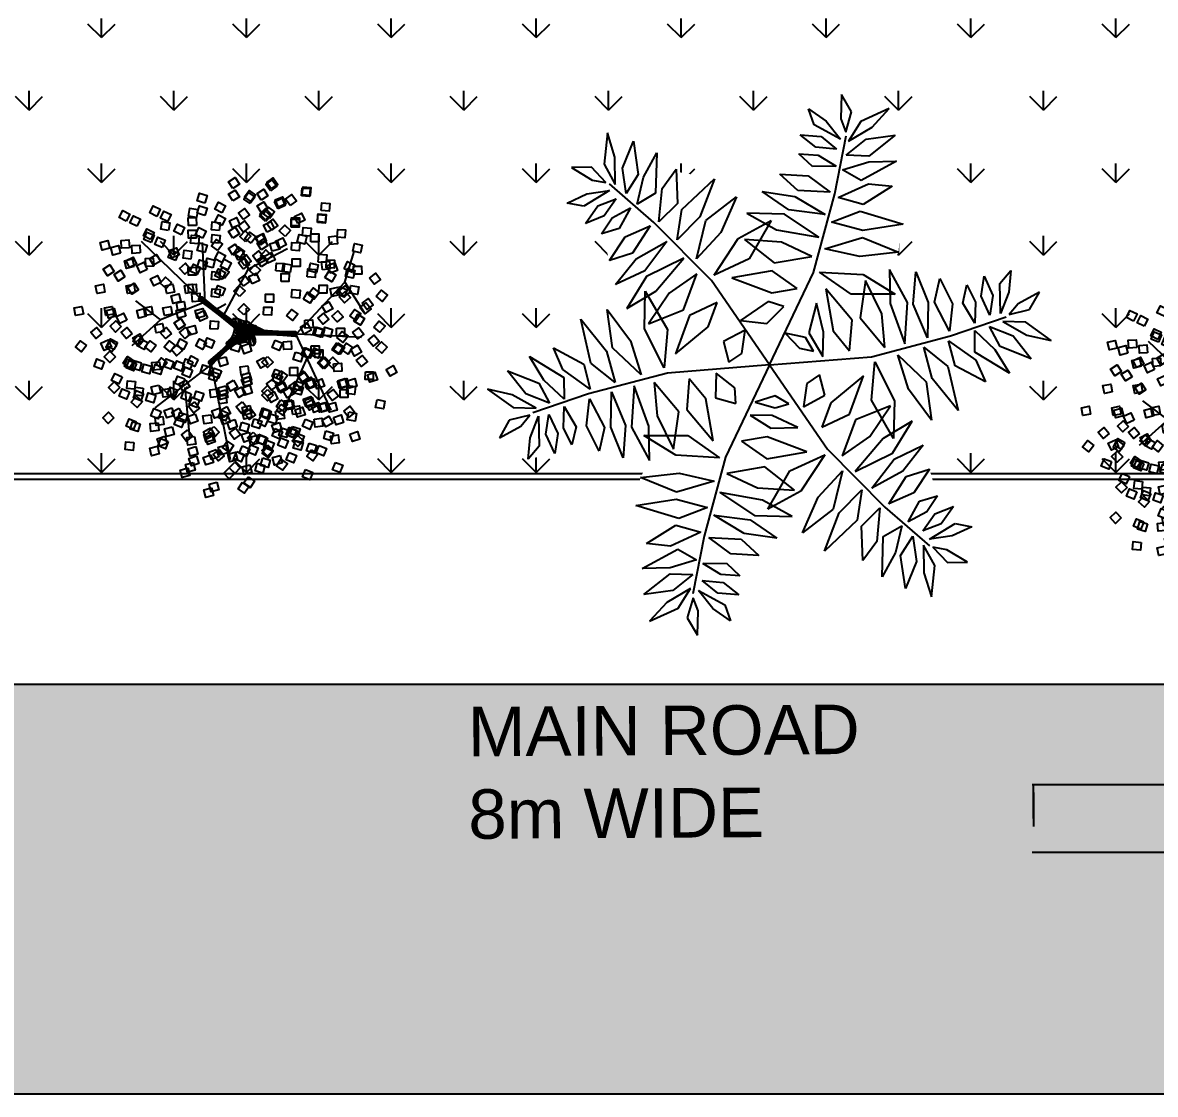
# Model space of a CAD drawing. Header units: inches. Extents: x -162 to 906, y 35 to 488.
# Drawn here: x 412.83 to 434.94, y 34.53 to 55.45 of the extents above; entities that cross this region are included whole.
import ezdxf

# ---------------------------------------------------------------- set-up
doc = ezdxf.new("R2010")
doc.units = ezdxf.units.IN
doc.header["$LTSCALE"] = 0.02
doc.header["$MEASUREMENT"] = 0
doc.set_wipeout_variables(frame=1)
for name, color, linetype, true_color in [('FURN', 7, 'Continuous', 0xff4000), ('green bed', 7, 'Continuous', 0x145200), ('jogging track', 7, 'Continuous', 0x5e5e5e), ('main rooad', 250, 'Continuous', 0x333333), ('PLANTS', 7, 'Continuous', 0x218500), ('ROADS', 7, 'Continuous', 0x595959), ('text', 7, 'Continuous', 0xd1d1d1), ('walls', 7, 'Continuous', 0x614d9d)]:
    doc.layers.add(name, color=color, linetype=linetype, true_color=true_color)
doc.styles.get("Standard").update_dxf_attribs({"font": 'arial.ttf'})

# ---------------------------------------------------------------- blocks, each defined once
blk = doc.blocks.new('3DLF-S')
at = {"color": 3}
blk.add_3dface([(0, 0), (-4, -4, -4), (0, -8, -8), (4, -4, -4)], dxfattribs=at)
blk = doc.blocks.new('3DLFS-S')
at = {"color": 92}
for p, rotation in [((-7.25, 0.25, 10.5), 338.5232090204596), ((-21.75, -8.25, -0.46), 330.9453959009229), ((11.5, -2.25, 8.5), 25.76932762433872), ((28, -11.58, 2.5), 29.93151184050779), ((-11.25, -21.75), 349.3803447238449), ((11, -25.71, 1), 29.93151184050779)]:
    blk.add_blockref('3DLF-S', p, dxfattribs=dict(at, rotation=rotation))
blk.add_blockref('3DLF-S', (-1.75, -11.41, 4.75), dxfattribs=at)
blk = doc.blocks.new('T48')
at = {"color": 10, "extrusion": (6.99446e-33, -1, -1.83772e-16)}
for p, q in [((-0.0984, 0.0995, 0.6032), (-0.0413, 0.3873, 0.7588)), ((-0.1789, 0.1693, 0.6646), (-0.164, 0.3196, 0.8033)), ((-0.0984, 0.0995, 0.5958), (-0.2688, 0.2307, 0.725)), ((0.1651, 0.0063, 0.4593), (0.3567, 0.0169, 0.5895))]:
    blk.add_line(p, q, dxfattribs=at)
at = {"color": 10}
for p, q in [((0.1916, 0.0783, 0.5027), (0.1238, 0.2318, 0.5027)), ((0.1566, 0.0063, 0.4614), (0.2635, 0.2371, 0.6022)), ((-0.2519, -0.036, 0.508), (-0.3387, 0.0423, 0.5387)), ((0.1598, 0.0063, 0.4614), (0.3059, -0.1503, 0.6022)), ((-0.254, -0.0381, 0.5122), (-0.3271, -0.0931, 0.6011)), ((-0.12, -0.0885, 0.417), (-0.2519, -0.036, 0.508)), ((-0.0624, -0.0466, 0.3387), (0.0148, -0.1905, 0.3598)), ((0.3059, -0.1503, 0.6022), (0.3641, -0.0582, 0.653)), ((-0.3111, -0.2741, 0.6445), (-0.1333, -0.1027, 0.4233)), ((-0.1168, -0.0885, 0.417), (-0.1253, -0.2699, 0.5122)), ((0.3059, -0.1503, 0.6022), (0.3344, -0.2434, 0.6382)), ((0.0148, -0.1905, 0.3598), (0.0011, -0.2275, 0.4117)), ((0.0148, -0.1905, 0.3598), (0.1323, -0.2519, 0.3598))]:
    blk.add_line(p, q, dxfattribs=at)
at = {"color": 10, "extrusion": (1, 0, 0)}
blk.add_line((-0.0544, -0.0836, 0.4307), (-0.0929, -0.0624, 0.6985), dxfattribs=at)
at = {"color": 10}
blk.add_lwpolyline([(0.0317, 0.0392, -0.117832), (0.0349, 0.0351, -0.109862), (0.036, 0.0296, -0.036437), (0.0354, 0.0234, -0.034184), (0.0339, 0.0169, -0.070317), (0.0317, 0.0123, 0.121404), (0.0307, 0.0095, 0.105675), (0.0309, 0.0078, 0.10563), (0.0317, 0.0063, 0.11787), (0.034, 0.0048, 0.050289), (0.0402, 0.0032, 0.018663), (0.0459, 0.0025, 0.01497), (0.0529, 0.0021, 0.087147), (0.0578, 0.0029, -0.118281), (0.0614, 0.0032, -0.325615), (0.0642, 0.0004, -0.326103), (0.0624, -0.0032, -0.032273), (0.0591, -0.0046, 0.027106), (0.055, -0.0063, 0.002318), (0.0467, -0.0105, 0.008478), (0.0444, -0.0116, 0.036344), (0.042, -0.0132, -0.022039), (0.0381, -0.0159, -0.092744), (0.0318, -0.0183, 0.069203), (0.0233, -0.0212, 0.147866), (0.0177, -0.0264, -0.172152), (0.0127, -0.0307, -0.132721), (0.0065, -0.0313, 0.108842), (-0.0011, -0.0317, 0.053805), (-0.0066, -0.0339, -0.040641), (-0.0138, -0.037, -0.081395), (-0.0294, -0.0396, -0.221332), (-0.0349, -0.037, -0.079922), (-0.0366, -0.0342, -0.108313), (-0.037, -0.0317, -0.048517), (-0.0366, -0.0289, -0.02389), (-0.0349, -0.0233, -0.137674), (-0.0294, -0.0155, 0.264867), (-0.0275, -0.0106, 0.017693), (-0.028, -0.0077, 0.00755), (-0.0296, -0.0011, 0.004346), (-0.0318, 0.0072, 0.010497), (-0.0328, 0.0106, 0.070056), (-0.0345, 0.0141, 0.023562), (-0.0413, 0.0233, 0.090241), (-0.0474, 0.0285, -0.118501), (-0.0519, 0.0328, -0.08154), (-0.0529, 0.0353, -0.126697), (-0.0529, 0.037, -0.215241), (-0.0518, 0.0384, -0.116434), (-0.0487, 0.0392, -0.22855), (-0.0456, 0.0377, 0.214017), (-0.0423, 0.036, 0.07524), (-0.0392, 0.0363, 0.190759), (-0.0381, 0.037, 0.274563), (-0.038, 0.0385, -0.2385), (-0.0381, 0.0402, -0.087445), (-0.0371, 0.0416, -0.110244), (-0.036, 0.0423, -0.136741), (-0.0342, 0.0425, -0.06456), (-0.0307, 0.0413, -0.144236), (-0.0272, 0.038, 0.201708), (-0.0243, 0.036, 0.026586), (-0.0197, 0.0351, -0.015616), (-0.0116, 0.0339, -0.012911), (-0.0034, 0.0321, 0.016293), (0.0032, 0.0307, 0.100723), (0.0087, 0.0308, 0.063874), (0.0169, 0.0339, 0.158892), (0.0202, 0.0372, -0.171356), (0.0233, 0.0402, -0.140353), (0.0277, 0.0409, -0.14068)], format="xyb", close=True, dxfattribs=at)
blk.add_circle((0, 0, 0.0593), 0.0169, dxfattribs=at)
at = {"color": 10, "extrusion": (0.668965, 4.71754e-17, 0.743294)}
blk.add_circle((0.0067, 0.1929, 0.4486), 0.00635, dxfattribs=at)
at = {"color": 92, "xscale": 0.00423333291, "yscale": 0.00423333291, "zscale": 0.00423333291}
for p, rotation in [((-0.0512, 0.3634, 0.4773), 180), ((-0.0347, 0.3469, 0.5778), 180), ((0.2193, 0.2927, 0.6911), 127.0355451173859), ((-0.1257, 0.2737, 0.7715), 217.0355451173859), ((0.1697, 0.2419, 0.5345), 127.0355451173859), ((-0.2751, 0.2492, 0.5313), 241.10908773184), ((0.0646, 0.2942, 0.7715), 180), ((0.0532, 0.2187, 0.4392), 127.0355451173859), ((0.1019, 0.2041, 0.7334), 127.0355451173859), ((0.1566, 0.2654, 0.6181), 180), ((-0.2217, 0.214, 0.6223), 217.0355451173859), ((-0.0766, 0.2087, 0.5239), 217.0355451173859), ((-0.0983, 0.239, 0.6773), 180), ((0.0212, 0.2561, 0.581), 180), ((0.0782, 0.1863, 0.8901), 127.0355451173859), ((0.0824, 0.1895, 0.3736), 127.0355451173859), ((-0.2004, 0.1285, 0.6773), 217.0355451173859), ((-0.056, 0.1294, 0.5408), 217.0355451173859), ((-0.0313, 0.1487, 0.9155), 217.0355451173859), ((0.3278, 0.115, 0.6159), 116.7371100578059), ((-0.2706, 0.0643, 0.3937), 241.10908773184), ((0.0356, 0.06, 0.8699), 217.0355451173859), ((0.0646, 0.127, 0.8805), 180), ((0.0646, 0.1143, 0.3831), 180), ((0.1746, 0.1016, 0.8901), 90), ((0.1799, 0.1016, 0.3736), 90), ((0.2043, 0.1016, 0.7334), 90), ((-0.2856, 0.0738, 0.6742), 260.280514680602), ((0.2753, 0.0475, 0.4286), 105.1767250495332), ((-0.1363, 0.0536, 0.6773), 274.426310174705), ((0.0646, 0.0265, 0.8699), 180), ((0.1228, -0.0191, 0.6773), 105.1767250495332), ((-0.3807, 0.0017, 0.5165), 274.426310174705), ((-0.2887, 0.0017, 0.8181), 274.426310174705), ((-0.1701, 0.0017, 0.454), 274.426310174705), ((-0.1119, 0.0017, 0.9165), 274.426310174705), ((0.188, -0.0842, 0.6551), 105.1767250495332), ((0.24, -0.0892, 0.7673), 68.14117993214732), ((0.2855, -0.0824, 0.5175), 54.73338241883649), ((-0.0904, -0.066, 0.9165), 311.4618552920909), ((0.2622, -0.1654, 0.5673), 68.14117993214732), ((0.0168, -0.0972, 0.8329), 19.52835435071045), ((-0.2315, -0.1725, 0.8181), 311.4618552920909), ((-0.0451, -0.1141, 0.7705), 342.4928092333245), ((0.0639, -0.1597, 0.9017), 19.52835435071045), ((-0.305, -0.2279, 0.5165), 311.4618552920909), ((-0.2725, -0.2122, 0.6456), 311.4618552920909), ((-0.1488, -0.2181, 0.453), 294.8881552746311), ((-0.0451, -0.166, 0.9017), 342.4928092333245), ((0.0694, -0.1975, 0.4646), 28.35728449507812), ((0.0977, -0.2045, 0.6371), 19.52835435071045), ((-0.0635, -0.1995, 0.4646), 351.3217393776923), ((-0.0451, -0.2782, 0.6371), 342.4928092333245), ((0.1544, -0.2796, 0.7345), 19.52835435071045), ((-0.0451, -0.3163, 0.7345), 342.4928092333245), ((0.0947, -0.3242, 0.635), 19.52835435071045), ((0.0952, -0.3294, 0.508), 20.68147253157148)]:
    blk.add_blockref('3DLFS-S', p, dxfattribs=dict(at, rotation=rotation))
at = {"xscale": 0.00423333291, "yscale": 0.00423333291, "zscale": 0.00423333291}
for p, rotation in [((-0.0783, -0.0074, 0.9843), 319.1446237411043), ((0.0603, -0.0508, 0.9843), 46.3875157474432)]:
    blk.add_blockref('3DLF-S', p, dxfattribs=dict(at, rotation=rotation))
blk.add_blockref('3DLF-S', (0, -0.0508, 0.9843), dxfattribs=at)
at = {"color": 10}
mesh = blk.add_polymesh((2, 36), dxfattribs=dict(at, n_close=True))
for k, corner in enumerate([(-0.0046, 0.0044, 0.2678), (-0.0035, 0.0053, 0.2678), (-0.0022, 0.0061, 0.2678), (-0.0009, 0.0067, 0.2678), (0.0006, 0.007, 0.2678), (0.0021, 0.007, 0.2678), (0.0035, 0.0068, 0.2678), (0.0049, 0.0063, 0.2678), (0.0062, 0.0056, 0.2678), (0.0074, 0.0047, 0.2678), (0.0083, 0.0036, 0.2678), (0.0091, 0.0023, 0.2678), (0.0097, 0.0009, 0.2678), (0.0099, -0.0005, 0.2678), (0.01, -0.002, 0.2678), (0.0098, -0.0034, 0.2678), (0.0093, -0.0048, 0.2678), (0.0086, -0.0061, 0.2678), (0.0077, -0.0073, 0.2678), (0.0066, -0.0083, 0.2678), (0.0053, -0.009, 0.2678), (0.0039, -0.0096, 0.2678), (0.0025, -0.0099, 0.2678), (0.001, -0.0099, 0.2678), (-0.0004, -0.0097, 0.2678), (-0.0018, -0.0092, 0.2678), (-0.0031, -0.0085, 0.2678), (-0.0043, -0.0076, 0.2678), (-0.0053, -0.0065, 0.2678), (-0.006, -0.0052, 0.2678), (-0.0066, -0.0039, 0.2678), (-0.0069, -0.0024, 0.2678), (-0.0069, -0.0009, 0.2678), (-0.0067, 0.0005, 0.2678), (-0.0062, 0.0019, 0.2678), (-0.0055, 0.0032, 0.2678), (-0.0963, 0.0992, 0.5969), (-0.0957, 0.0985, 0.5976), (-0.0954, 0.0978, 0.5983), (-0.0951, 0.0969, 0.599), (-0.0951, 0.096, 0.5996), (-0.0952, 0.095, 0.6001), (-0.0955, 0.094, 0.6006), (-0.0959, 0.0931, 0.6009), (-0.0965, 0.0922, 0.6011), (-0.0972, 0.0913, 0.6011), (-0.098, 0.0906, 0.6011), (-0.0989, 0.0899, 0.6009), (-0.0999, 0.0894, 0.6006), (-0.1008, 0.0891, 0.6001), (-0.1018, 0.0889, 0.5996), (-0.1027, 0.0889, 0.599), (-0.1036, 0.0891, 0.5983), (-0.1043, 0.0894, 0.5976), (-0.105, 0.0899, 0.5969), (-0.1055, 0.0906, 0.5961), (-0.1059, 0.0913, 0.5954), (-0.1061, 0.0922, 0.5948), (-0.1062, 0.0931, 0.5942), (-0.1061, 0.0941, 0.5936), (-0.1058, 0.0951, 0.5932), (-0.1053, 0.096, 0.5929), (-0.1048, 0.0969, 0.5927), (-0.1041, 0.0978, 0.5926), (-0.1032, 0.0985, 0.5927), (-0.1024, 0.0992, 0.5929), (-0.1014, 0.0997, 0.5932), (-0.1004, 0.1, 0.5936), (-0.0995, 0.1002, 0.5942), (-0.0986, 0.1002, 0.5948), (-0.0977, 0.1, 0.5954), (-0.0969, 0.0997, 0.5961)]):
    mesh.set_mesh_vertex(divmod(k, 36), corner)
mesh = blk.add_polymesh((2, 36), dxfattribs=dict(at, n_close=True))
for k, corner in enumerate([(0.0169, 0, 0.0593), (0.0167, 0.0029, 0.0593), (0.0159, 0.0058, 0.0593), (0.0147, 0.0085, 0.0593), (0.013, 0.0109, 0.0593), (0.0109, 0.013, 0.0593), (0.0085, 0.0147, 0.0593), (0.0058, 0.0159, 0.0593), (0.0029, 0.0167, 0.0593), (0, 0.0169, 0.0593), (-0.0029, 0.0167, 0.0593), (-0.0058, 0.0159, 0.0593), (-0.0085, 0.0147, 0.0593), (-0.0109, 0.013, 0.0593), (-0.013, 0.0109, 0.0593), (-0.0147, 0.0085, 0.0593), (-0.0159, 0.0058, 0.0593), (-0.0167, 0.0029, 0.0593), (-0.0169, 0, 0.0593), (-0.0167, -0.0029, 0.0593), (-0.0159, -0.0058, 0.0593), (-0.0147, -0.0085, 0.0593), (-0.013, -0.0109, 0.0593), (-0.0109, -0.013, 0.0593), (-0.0085, -0.0147, 0.0593), (-0.0058, -0.0159, 0.0593), (-0.0029, -0.0167, 0.0593), (0, -0.0169, 0.0593), (0.0029, -0.0167, 0.0593), (0.0058, -0.0159, 0.0593), (0.0085, -0.0147, 0.0593), (0.0109, -0.013, 0.0593), (0.013, -0.0109, 0.0593), (0.0147, -0.0085, 0.0593), (0.0159, -0.0058, 0.0593), (0.0167, -0.0029, 0.0593), (0.0223, 0.0396), (0.015, 0.0329), (0.0052, 0.0305), (-0.0048, 0.0324), (-0.0147, 0.0344), (-0.0247, 0.0361), (-0.0327, 0.0421), (-0.0383, 0.0368), (-0.0474, 0.0389), (-0.0522, 0.0334), (-0.0448, 0.0267), (-0.0381, 0.0191), (-0.0328, 0.0105), (-0.0301, 0.0007), (-0.0278, -0.0091), (-0.0317, -0.0177), (-0.0361, -0.0268), (-0.0354, -0.0365), (-0.0263, -0.0395), (-0.0163, -0.0378), (-0.0068, -0.0341), (0.0028, -0.0311), (0.0128, -0.0306), (0.0199, -0.0236), (0.0288, -0.019), (0.0384, -0.0157), (0.047, -0.0103), (0.0561, -0.0059), (0.0642, -0.0006), (0.0566, 0.0025), (0.0465, 0.0024), (0.0365, 0.004), (0.031, 0.0108), (0.0348, 0.0202), (0.036, 0.0303), (0.0317, 0.0392)]):
    mesh.set_mesh_vertex(divmod(k, 36), corner)
mesh = blk.add_polymesh((2, 36), dxfattribs=dict(at, n_close=True))
for k, corner in enumerate([(-0.0047, -0.0042, 0.2678), (-0.0056, -0.0031, 0.2678), (-0.0063, -0.0017, 0.2678), (-0.0067, -0.0003, 0.2678), (-0.0069, 0.0011, 0.2678), (-0.0068, 0.0026, 0.2678), (-0.0065, 0.004, 0.2678), (-0.0059, 0.0054, 0.2678), (-0.0051, 0.0066, 0.2678), (-0.0041, 0.0077, 0.2678), (-0.0029, 0.0086, 0.2678), (-0.0016, 0.0093, 0.2678), (-0.0002, 0.0097, 0.2678), (0.0013, 0.0099, 0.2678), (0.0028, 0.0098, 0.2678), (0.0042, 0.0095, 0.2678), (0.0056, 0.0089, 0.2678), (0.0068, 0.0081, 0.2678), (0.0079, 0.0071, 0.2678), (0.0088, 0.0059, 0.2678), (0.0094, 0.0046, 0.2678), (0.0099, 0.0032, 0.2678), (0.01, 0.0017, 0.2678), (0.01, 0.0002, 0.2678), (0.0096, -0.0012, 0.2678), (0.009, -0.0026, 0.2678), (0.0082, -0.0038, 0.2678), (0.0072, -0.0049, 0.2678), (0.0061, -0.0058, 0.2678), (0.0047, -0.0064, 0.2678), (0.0033, -0.0069, 0.2678), (0.0019, -0.007, 0.2678), (0.0004, -0.007, 0.2678), (-0.0011, -0.0066, 0.2678), (-0.0024, -0.0061, 0.2678), (-0.0036, -0.0053, 0.2678), (-0.1348, -0.0955, 0.4233), (-0.1341, -0.0951, 0.4241), (-0.1334, -0.0948, 0.4248), (-0.1325, -0.0946, 0.4254), (-0.1316, -0.0946, 0.426), (-0.1306, -0.0948, 0.4266), (-0.1297, -0.0952, 0.427), (-0.1287, -0.0957, 0.4273), (-0.1279, -0.0963, 0.4275), (-0.1271, -0.0971, 0.4276), (-0.1264, -0.098, 0.4275), (-0.1258, -0.0989, 0.4273), (-0.1254, -0.0999, 0.427), (-0.1252, -0.1009, 0.4266), (-0.1251, -0.1019, 0.426), (-0.1251, -0.1028, 0.4254), (-0.1254, -0.1036, 0.4248), (-0.1258, -0.1044, 0.4241), (-0.1263, -0.105, 0.4233), (-0.127, -0.1055, 0.4226), (-0.1278, -0.1058, 0.4219), (-0.1287, -0.1059, 0.4212), (-0.1296, -0.1059, 0.4206), (-0.1305, -0.1057, 0.4201), (-0.1315, -0.1054, 0.4196), (-0.1324, -0.1049, 0.4193), (-0.1333, -0.1042, 0.4191), (-0.1341, -0.1034, 0.4191), (-0.1348, -0.1026, 0.4191), (-0.1353, -0.1016, 0.4193), (-0.1357, -0.1006, 0.4196), (-0.136, -0.0997, 0.4201), (-0.1361, -0.0987, 0.4206), (-0.136, -0.0978, 0.4212), (-0.1358, -0.0969, 0.4219), (-0.1354, -0.0962, 0.4226)]):
    mesh.set_mesh_vertex(divmod(k, 36), corner)
mesh = blk.add_polymesh((2, 36), dxfattribs=dict(at, n_close=True))
for k, corner in enumerate([(0.0169, 0, 0.0593), (0.0167, 0.0029, 0.0593), (0.0159, 0.0058, 0.0593), (0.0147, 0.0085, 0.0593), (0.013, 0.0109, 0.0593), (0.0109, 0.013, 0.0593), (0.0085, 0.0147, 0.0593), (0.0058, 0.0159, 0.0593), (0.0029, 0.0167, 0.0593), (0, 0.0169, 0.0593), (-0.0029, 0.0167, 0.0593), (-0.0058, 0.0159, 0.0593), (-0.0085, 0.0147, 0.0593), (-0.0109, 0.013, 0.0593), (-0.013, 0.0109, 0.0593), (-0.0147, 0.0085, 0.0593), (-0.0159, 0.0058, 0.0593), (-0.0167, 0.0029, 0.0593), (-0.0169, 0, 0.0593), (-0.0167, -0.0029, 0.0593), (-0.0159, -0.0058, 0.0593), (-0.0147, -0.0085, 0.0593), (-0.013, -0.0109, 0.0593), (-0.0109, -0.013, 0.0593), (-0.0085, -0.0147, 0.0593), (-0.0058, -0.0159, 0.0593), (-0.0029, -0.0167, 0.0593), (0, -0.0169, 0.0593), (0.0029, -0.0167, 0.0593), (0.0058, -0.0159, 0.0593), (0.0085, -0.0147, 0.0593), (0.0109, -0.013, 0.0593), (0.013, -0.0109, 0.0593), (0.0147, -0.0085, 0.0593), (0.0159, -0.0058, 0.0593), (0.0167, -0.0029, 0.0593), (0.0116, 0, 0.2773), (0.0115, 0.002, 0.2773), (0.0109, 0.004, 0.2773), (0.0101, 0.0058, 0.2773), (0.0089, 0.0075, 0.2773), (0.0075, 0.0089, 0.2773), (0.0058, 0.0101, 0.2773), (0.004, 0.0109, 0.2773), (0.002, 0.0115, 0.2773), (0, 0.0116, 0.2773), (-0.002, 0.0115, 0.2773), (-0.004, 0.0109, 0.2773), (-0.0058, 0.0101, 0.2773), (-0.0075, 0.0089, 0.2773), (-0.0089, 0.0075, 0.2773), (-0.0101, 0.0058, 0.2773), (-0.0109, 0.004, 0.2773), (-0.0115, 0.002, 0.2773), (-0.0116, 0, 0.2773), (-0.0115, -0.002, 0.2773), (-0.0109, -0.004, 0.2773), (-0.0101, -0.0058, 0.2773), (-0.0089, -0.0075, 0.2773), (-0.0075, -0.0089, 0.2773), (-0.0058, -0.0101, 0.2773), (-0.004, -0.0109, 0.2773), (-0.002, -0.0115, 0.2773), (0, -0.0116, 0.2773), (0.002, -0.0115, 0.2773), (0.004, -0.0109, 0.2773), (0.0058, -0.0101, 0.2773), (0.0075, -0.0089, 0.2773), (0.0089, -0.0075, 0.2773), (0.0101, -0.0058, 0.2773), (0.0109, -0.004, 0.2773), (0.0115, -0.002, 0.2773)]):
    mesh.set_mesh_vertex(divmod(k, 36), corner)
mesh = blk.add_polymesh((2, 36), dxfattribs=dict(at, n_close=True))
for k, corner in enumerate([(0.0095, 0, 0.2741), (0.0094, 0.0015, 0.2741), (0.009, 0.0029, 0.2741), (0.0084, 0.0042, 0.2741), (0.0075, 0.0054, 0.2741), (0.0065, 0.0065, 0.2741), (0.0053, 0.0073, 0.2741), (0.004, 0.008, 0.2741), (0.0025, 0.0083, 0.2741), (0.0011, 0.0085, 0.2741), (-0.0004, 0.0083, 0.2741), (-0.0018, 0.008, 0.2741), (-0.0032, 0.0073, 0.2741), (-0.0044, 0.0065, 0.2741), (-0.0054, 0.0054, 0.2741), (-0.0063, 0.0042, 0.2741), (-0.0069, 0.0029, 0.2741), (-0.0073, 0.0015, 0.2741), (-0.0074, 0, 0.2741), (-0.0073, -0.0015, 0.2741), (-0.0069, -0.0029, 0.2741), (-0.0063, -0.0042, 0.2741), (-0.0054, -0.0054, 0.2741), (-0.0044, -0.0065, 0.2741), (-0.0032, -0.0073, 0.2741), (-0.0018, -0.008, 0.2741), (-0.0004, -0.0083, 0.2741), (0.0011, -0.0085, 0.2741), (0.0025, -0.0083, 0.2741), (0.004, -0.008, 0.2741), (0.0053, -0.0073, 0.2741), (0.0065, -0.0065, 0.2741), (0.0075, -0.0054, 0.2741), (0.0084, -0.0042, 0.2741), (0.009, -0.0029, 0.2741), (0.0094, -0.0015, 0.2741), (0.1567, 0.0131, 0.4625), (0.1559, 0.013, 0.4632), (0.1551, 0.0127, 0.4639), (0.1544, 0.0122, 0.4646), (0.1537, 0.0116, 0.4652), (0.1531, 0.0108, 0.4657), (0.1526, 0.0099, 0.4662), (0.1523, 0.0089, 0.4665), (0.1521, 0.0078, 0.4667), (0.152, 0.0067, 0.4667), (0.1521, 0.0056, 0.4667), (0.1523, 0.0046, 0.4665), (0.1526, 0.0036, 0.4662), (0.1531, 0.0027, 0.4657), (0.1537, 0.0019, 0.4652), (0.1544, 0.0012, 0.4646), (0.1551, 0.0008, 0.4639), (0.1559, 0.0005, 0.4632), (0.1567, 0.0004, 0.4625), (0.1576, 0.0005, 0.4617), (0.1583, 0.0008, 0.461), (0.1591, 0.0012, 0.4604), (0.1598, 0.0019, 0.4597), (0.1604, 0.0027, 0.4592), (0.1608, 0.0036, 0.4588), (0.1612, 0.0046, 0.4585), (0.1614, 0.0056, 0.4583), (0.1615, 0.0067, 0.4582), (0.1614, 0.0078, 0.4583), (0.1612, 0.0089, 0.4585), (0.1608, 0.0099, 0.4588), (0.1604, 0.0108, 0.4592), (0.1598, 0.0116, 0.4597), (0.1591, 0.0122, 0.4604), (0.1583, 0.0127, 0.461), (0.1576, 0.013, 0.4617)]):
    mesh.set_mesh_vertex(divmod(k, 36), corner)
blk = doc.blocks.new('TREE-0')
at = {"layer": 'PLANTS', "xscale": 43.21897731321276, "yscale": 43.21897731321276, "zscale": 43.21897731321276}
blk.add_blockref('T48', (1.26, -0.38), dxfattribs=at)
blk = doc.blocks.new('A$C333B0BB0')
at = {"layer": 'FURN', "xscale": 1.012499999999818, "yscale": 1.012499999999818, "zscale": 1.012499999999818}
blk.add_blockref('TREE-0', (21.2, 20.82, -39.92), dxfattribs=at)
blk = doc.blocks.new('AE24K')
blk.add_wipeout([(0.3552, 0.1065), (0.3833, 0.1775), (0.4104, 0.2181), (0.4351, 0.262), (0.4554, 0.3108), (0.389, 0.3819), (0.3197, 0.3907), (0.2797, 0.3554), (0.259, 0.3246), (0.2069, 0.3094), (0.1597, 0.2981), (0.1126, 0.277), (0.1114, 0.3148), (0.0928, 0.3668), (0.0379, 0.4207), (0.02, 0.4666), (-0.006, 0.5104), (-0.0415, 0.5498), (-0.1362, 0.5279), (-0.1785, 0.4723), (-0.168, 0.42), (-0.1495, 0.3822), (-0.1645, 0.3338), (-0.1789, 0.2874), (-0.1836, 0.236), (-0.2169, 0.2539), (-0.2705, 0.2585), (-0.394, 0.2402), (-0.4969, 0.239), (-0.5252, 0.1459), (-0.4982, 0.0815), (-0.4477, 0.0645), (-0.4091, 0.0619), (-0.338, -0.0107), (-0.2962, -0.041), (-0.364, -0.103), (-0.3791, -0.1807), (-0.439, -0.2604), (-0.4554, -0.3108), (-0.389, -0.3819), (-0.3197, -0.3907), (-0.2797, -0.3554), (-0.2591, -0.3244), (-0.2069, -0.3094), (-0.1595, -0.2986), (-0.1126, -0.277), (-0.1137, -0.3164), (-0.0379, -0.4207), (0.0094, -0.5078), (0.0415, -0.5498), (0.1362, -0.5279), (0.1785, -0.4723), (0.168, -0.42), (0.1547, -0.3874), (0.1678, -0.3346), (0.1789, -0.2874), (0.1836, -0.236), (0.2169, -0.2539), (0.2712, -0.2637), (0.3457, -0.2405), (0.3941, -0.2464), (0.4444, -0.2458), (0.4969, -0.239), (0.5252, -0.1459), (0.4982, -0.0815), (0.4477, -0.0645), (0.4106, -0.062), (0.3733, -0.0224), (0.338, 0.0107), (0.296, 0.0438), (0.3283, 0.0609)])
for p, q in [((-0.0415, 0.5498), (-0.0778, 0.5007)), ((-0.0527, 0.5019), (-0.0415, 0.5498)), ((-0.1023, 0.5082), (-0.1362, 0.5279)), ((-0.1362, 0.5279), (-0.1139, 0.4861)), ((-0.0931, 0.4683), (-0.1023, 0.5082)), ((-0.0515, 0.4756), (-0.006, 0.5104)), ((-0.006, 0.5104), (-0.0308, 0.4497)), ((-0.1139, 0.4861), (-0.0931, 0.4683)), ((-0.0795, 0.4555), (-0.0527, 0.5019)), ((-0.0778, 0.5007), (-0.0795, 0.4555)), ((-0.1537, 0.4505), (-0.1785, 0.4723)), ((-0.1785, 0.4723), (-0.1368, 0.468)), ((-0.1368, 0.468), (-0.095, 0.4513)), ((-0.0702, 0.4295), (-0.0515, 0.4756)), ((-0.0252, 0.4398), (0.0213, 0.4674)), ((0.0213, 0.4674), (-0.0205, 0.4008)), ((-0.095, 0.4513), (-0.1537, 0.4505)), ((-0.0525, 0.3533), (-0.0886, 0.4624)), ((-0.0308, 0.4497), (-0.0702, 0.4295)), ((-0.168, 0.42), (-0.1304, 0.437)), ((-0.1294, 0.4142), (-0.168, 0.42)), ((-0.1304, 0.437), (-0.0922, 0.4307)), ((-0.0922, 0.4307), (-0.1294, 0.4142)), ((-0.0623, 0.401), (-0.0252, 0.4398)), ((-0.0049, 0.4025), (0.0379, 0.4207)), ((0.0379, 0.4207), (0.0056, 0.3618)), ((-0.1516, 0.3866), (-0.118, 0.4027)), ((-0.118, 0.4027), (-0.0769, 0.4012)), ((-0.0769, 0.4012), (-0.1164, 0.3779)), ((-0.0205, 0.4008), (-0.0623, 0.401)), ((-0.0433, 0.3497), (-0.0049, 0.4025)), ((-0.1164, 0.3779), (-0.1516, 0.3866)), ((0.3133, 0.3584), (0.3197, 0.3907)), ((0.3197, 0.3907), (0.3369, 0.3525)), ((0.389, 0.3819), (0.364, 0.3417)), ((0.389, 0.3427), (0.389, 0.3819)), ((-0.1645, 0.3338), (-0.1149, 0.358)), ((-0.1149, 0.358), (-0.0621, 0.3514)), ((-0.0137, 0.199), (-0.0525, 0.3533)), ((0.0056, 0.3618), (-0.0433, 0.3497)), ((0.0071, 0.3478), (0.0928, 0.3668)), ((0.0928, 0.3668), (0.0302, 0.3171)), ((0.2797, 0.3554), (0.3133, 0.3314)), ((0.294, 0.3192), (0.2797, 0.3554)), ((0.3433, 0.3079), (0.3133, 0.3584)), ((-0.1187, 0.323), (-0.1645, 0.3338)), ((-0.0621, 0.3514), (-0.1187, 0.323)), ((-0.031, 0.3013), (0.0071, 0.3478)), ((0.3133, 0.3314), (0.3269, 0.2952)), ((0.3369, 0.3525), (0.3433, 0.3079)), ((0.359, 0.3148), (0.389, 0.3427)), ((0.364, 0.3417), (0.359, 0.3148)), ((-0.1783, 0.2874), (-0.1181, 0.3103)), ((-0.1181, 0.3103), (-0.0494, 0.3087)), ((0.0302, 0.3171), (-0.031, 0.3013)), ((0.0364, 0.3053), (0.1114, 0.3148)), ((0.1114, 0.3148), (0.05, 0.2702)), ((0.2069, 0.3094), (0.2526, 0.2785)), ((0.2204, 0.2643), (0.2069, 0.3094)), ((0.259, 0.3246), (0.2897, 0.3035)), ((0.269, 0.2898), (0.259, 0.3246)), ((0.3269, 0.2952), (0.294, 0.3192)), ((0.3947, 0.3177), (0.3547, 0.2966)), ((0.4554, 0.3108), (0.3947, 0.3177)), ((0.4083, 0.2966), (0.4554, 0.3108)), ((-0.1154, 0.2816), (-0.1783, 0.2874)), ((-0.0494, 0.3087), (-0.1154, 0.2816)), ((-0.0169, 0.2503), (0.0364, 0.3053)), ((0.1597, 0.2981), (0.2097, 0.2574)), ((0.1862, 0.2408), (0.1597, 0.2981)), ((0.309, 0.2672), (0.269, 0.2898)), ((0.2797, 0.2221), (0.3562, 0.3079)), ((0.2897, 0.3035), (0.309, 0.2672)), ((0.3547, 0.2966), (0.4083, 0.2966)), ((-0.1186, 0.2702), (-0.1836, 0.236)), ((-0.0378, 0.264), (-0.1186, 0.2702)), ((0.05, 0.2702), (-0.0169, 0.2503)), ((0.1126, 0.277), (0.1462, 0.2197)), ((0.1747, 0.2378), (0.1126, 0.277)), ((0.2526, 0.2785), (0.2733, 0.2295)), ((0.3369, 0.2756), (0.3862, 0.2824)), ((0.374, 0.2515), (0.3369, 0.2756)), ((0.3862, 0.2824), (0.439, 0.2604)), ((-0.4377, 0.1932), (-0.445, 0.25)), ((-0.445, 0.25), (-0.4048, 0.1981)), ((-0.3935, 0.1981), (-0.3942, 0.2522)), ((-0.3942, 0.2522), (-0.3574, 0.1826)), ((-0.351, 0.197), (-0.3454, 0.2432)), ((-0.3454, 0.2432), (-0.3106, 0.1858)), ((-0.2976, 0.18), (-0.2712, 0.2637)), ((-0.2712, 0.2637), (-0.2596, 0.1847)), ((-0.2462, 0.1841), (-0.2169, 0.2539)), ((-0.2169, 0.2539), (-0.209, 0.1784)), ((-0.174, 0.1846), (-0.1352, 0.2466)), ((-0.1352, 0.2466), (-0.1358, 0.1605)), ((-0.1172, 0.2364), (-0.0378, 0.264)), ((-0.0037, 0.2055), (0.0728, 0.243)), ((0.0728, 0.243), (0.146, 0.2404)), ((0.2097, 0.2574), (0.2426, 0.1971)), ((0.2733, 0.2295), (0.2204, 0.2643)), ((0.3369, 0.2182), (0.3162, 0.2545)), ((0.3162, 0.2545), (0.3683, 0.2417)), ((0.439, 0.2604), (0.374, 0.2515)), ((-0.461, 0.2053), (-0.4969, 0.239)), ((-0.4969, 0.239), (-0.4725, 0.183)), ((-0.1836, 0.236), (-0.1172, 0.2364)), ((-0.0316, 0.2249), (-0.0972, 0.22)), ((-0.0895, 0.1775), (-0.0316, 0.2249)), ((0.146, 0.2404), (0.0711, 0.1978)), ((0.0826, 0.2349), (0.109, 0.1663)), ((0.1419, 0.1942), (0.0826, 0.2349)), ((0.1654, 0.1114), (0.2797, 0.2221)), ((0.2097, 0.1648), (0.1747, 0.2378)), ((0.2426, 0.1971), (0.1862, 0.2408)), ((0.3683, 0.2417), (0.4154, 0.2153)), ((-0.4343, 0.1589), (-0.461, 0.2053)), ((-0.0972, 0.22), (-0.1621, 0.189)), ((0, 0), (-0.0137, 0.199)), ((0.0711, 0.1978), (-0.0037, 0.2055)), ((0.1462, 0.2197), (0.2097, 0.1648)), ((0.3162, 0.1761), (0.2812, 0.2123)), ((0.2812, 0.2123), (0.3462, 0.2055)), ((0.4154, 0.2153), (0.3369, 0.2182)), ((0.3462, 0.2055), (0.3833, 0.1775)), ((-0.4725, 0.183), (-0.4343, 0.1589)), ((-0.4071, 0.154), (-0.4377, 0.1932)), ((-0.4048, 0.1981), (-0.4071, 0.154)), ((-0.3785, 0.1466), (-0.3935, 0.1981)), ((-0.3574, 0.1826), (-0.3785, 0.1466)), ((-0.3245, 0.1373), (-0.351, 0.197)), ((-0.3106, 0.1858), (-0.3245, 0.1373)), ((-0.2765, 0.1238), (-0.2976, 0.18)), ((-0.2596, 0.1847), (-0.2765, 0.1238)), ((-0.2252, 0.1105), (-0.2462, 0.1841)), ((-0.209, 0.1784), (-0.2252, 0.1105)), ((-0.1799, 0.0996), (-0.174, 0.1846)), ((-0.1621, 0.189), (-0.0895, 0.1775)), ((0.0233, 0.1829), (0.0754, 0.1187)), ((0.0976, 0.155), (0.0233, 0.1829)), ((0.179, 0.1398), (0.1419, 0.1942)), ((0.2897, 0.1324), (0.2454, 0.1775)), ((0.2454, 0.1775), (0.3047, 0.1677)), ((0.3833, 0.1775), (0.3162, 0.1761)), ((-0.4913, 0.1655), (-0.5252, 0.1459)), ((-0.4521, 0.1535), (-0.4913, 0.1655)), ((-0.1358, 0.1605), (-0.1799, 0.0996)), ((-0.0854, 0.162), (-0.1468, 0.1116)), ((-0.0258, 0.1565), (-0.0854, 0.162)), ((-0.0651, 0.1247), (-0.0258, 0.1565)), ((0.1226, 0.1006), (0.0976, 0.155)), ((0.109, 0.1663), (0.179, 0.1398)), ((0.3047, 0.1677), (0.364, 0.103)), ((-0.5252, 0.1459), (-0.4779, 0.1444)), ((-0.4779, 0.1444), (-0.4521, 0.1535)), ((-0.4737, 0.1155), (-0.4383, 0.1434)), ((-0.4383, 0.1434), (-0.467, 0.0921)), ((-0.3322, 0.1312), (-0.4447, 0.1545)), ((-0.4437, 0.1056), (-0.419, 0.1355)), ((-0.419, 0.1355), (-0.4234, 0.095)), ((-0.4077, 0.0992), (-0.3859, 0.134)), ((-0.3859, 0.134), (-0.3855, 0.0881)), ((0.259, 0.0918), (0.2083, 0.1398)), ((0.2083, 0.1398), (0.2826, 0.1212)), ((-0.4982, 0.0815), (-0.4737, 0.1155)), ((-0.3675, 0.0795), (-0.3354, 0.1219)), ((-0.3354, 0.1219), (-0.3391, 0.0588)), ((-0.1792, 0.0876), (-0.3322, 0.1312)), ((-0.3278, 0.0529), (-0.292, 0.1115)), ((-0.292, 0.1115), (-0.3016, 0.0408)), ((-0.1468, 0.1116), (-0.0651, 0.1247)), ((0, 0), (0.1654, 0.1114)), ((0.0754, 0.1187), (0.1226, 0.1006)), ((0.2826, 0.1212), (0.3283, 0.0609)), ((0.364, 0.103), (0.2897, 0.1324)), ((-0.467, 0.0921), (-0.4982, 0.0815)), ((-0.4477, 0.0645), (-0.4437, 0.1056)), ((-0.4234, 0.095), (-0.4477, 0.0645)), ((-0.4106, 0.062), (-0.4077, 0.0992)), ((-0.2476, 0.0992), (-0.2933, 0.0324)), ((-0.2633, 0.0167), (-0.2476, 0.0992)), ((-0.0628, 0.1061), (-0.1193, 0.093)), ((-0.1193, 0.093), (-0.0619, 0.0773)), ((-0.0153, 0.1042), (-0.0628, 0.1061)), ((-0.0619, 0.0773), (-0.0153, 0.1042)), ((0.0604, 0.1074), (0.0204, 0.0976)), ((0.0204, 0.0976), (0.0369, 0.0722)), ((0.0826, 0.0653), (0.0604, 0.1074)), ((0.2069, 0.0374), (0.1762, 0.106)), ((0.1762, 0.106), (0.2469, 0.0584)), ((0.3283, 0.0609), (0.259, 0.0918)), ((-0.3855, 0.0881), (-0.4106, 0.062)), ((-0.3714, 0.0245), (-0.3675, 0.0795)), ((-0.2106, 0.0851), (-0.2391, 0.0258)), ((-0.1985, 0.0113), (-0.2106, 0.0851)), ((0, 0), (-0.1792, 0.0876)), ((-0.0526, 0.071), (-0.0617, 0.031)), ((-0.0257, 0.086), (-0.0526, 0.071)), ((-0.0322, 0.0592), (-0.0257, 0.086)), ((0.0369, 0.0722), (0.0826, 0.0653)), ((0.1701, 0.0713), (0.1405, -0.006)), ((0.183, -0.007), (0.1701, 0.0713)), ((-0.3391, 0.0588), (-0.3714, 0.0245)), ((-0.338, -0.0107), (-0.3278, 0.0529)), ((-0.1484, 0.0559), (-0.183, 0.007)), ((-0.1405, 0.006), (-0.1484, 0.0559)), ((-0.0617, 0.031), (-0.0322, 0.0592)), ((0.1226, 0.0537), (0.0988, 0.0041)), ((0.1233, 0.0014), (0.1226, 0.0537)), ((0.2447, 0.0459), (0.1985, -0.0113)), ((0.2391, -0.0258), (0.2447, 0.0459)), ((0.2469, 0.0584), (0.2812, -0.0063)), ((-0.3016, 0.0408), (-0.338, -0.0107)), ((-0.2933, 0.0324), (-0.2962, -0.041)), ((-0.2391, 0.0258), (-0.2447, -0.0459)), ((-0.1136, 0.0291), (-0.1233, -0.0014)), ((-0.0809, -0.0041), (-0.1136, 0.0291)), ((0.0762, 0.0369), (0.0604, 0.0104)), ((0.084, 0.0104), (0.0762, 0.0369)), ((0.2812, -0.0063), (0.2069, 0.0374)), ((0.2962, 0.041), (0.2633, -0.0167)), ((0.2933, -0.0324), (0.2962, 0.041)), ((-0.2962, -0.041), (-0.2633, 0.0167)), ((-0.2469, -0.0584), (-0.2812, 0.0063)), ((-0.2812, 0.0063), (-0.2069, -0.0374)), ((-0.2447, -0.0459), (-0.1985, 0.0113)), ((-0.183, 0.007), (-0.1701, -0.0713)), ((-0.1701, -0.0713), (-0.1405, 0.006)), ((0, 0), (-0.1654, -0.1114)), ((0, 0), (0.1792, -0.0876)), ((0, 0), (0.0137, -0.199)), ((0.0604, 0.0104), (0.0726, -0.0288)), ((0.0726, -0.0288), (0.084, 0.0104)), ((0.0988, 0.0041), (0.0978, -0.0389)), ((0.0978, -0.0389), (0.1233, 0.0014)), ((0.3016, -0.0408), (0.338, 0.0107)), ((0.338, 0.0107), (0.3278, -0.0529)), ((-0.1233, -0.0014), (-0.0869, -0.0556)), ((-0.0869, -0.0556), (-0.0809, -0.0041)), ((0.1405, -0.006), (0.1484, -0.0559)), ((0.1484, -0.0559), (0.183, -0.007)), ((0.1985, -0.0113), (0.2106, -0.0851)), ((0.2633, -0.0167), (0.2476, -0.0992)), ((-0.2069, -0.0374), (-0.1762, -0.106)), ((0.2106, -0.0851), (0.2391, -0.0258)), ((0.2476, -0.0992), (0.2933, -0.0324)), ((0.292, -0.1115), (0.3016, -0.0408)), ((0.3391, -0.0588), (0.3714, -0.0245)), ((0.3714, -0.0245), (0.3675, -0.0795)), ((-0.2826, -0.1212), (-0.3283, -0.0609)), ((-0.3283, -0.0609), (-0.259, -0.0918)), ((-0.1762, -0.106), (-0.2469, -0.0584)), ((-0.0683, -0.0467), (-0.0462, -0.0888)), ((-0.0226, -0.0535), (-0.0683, -0.0467)), ((-0.0062, -0.079), (-0.0226, -0.0535)), ((0.3278, -0.0529), (0.292, -0.1115)), ((0.3354, -0.1219), (0.3391, -0.0588)), ((0.3855, -0.0881), (0.4106, -0.062)), ((0.4106, -0.062), (0.4077, -0.0992)), ((0.4234, -0.095), (0.4477, -0.0645)), ((0.4477, -0.0645), (0.4437, -0.1056)), ((-0.0462, -0.0888), (-0.0062, -0.079)), ((0.0441, -0.068), (0.0153, -0.1042)), ((0.0743, -0.0665), (0.0441, -0.068)), ((0.0628, -0.1061), (0.0743, -0.0665)), ((0.1792, -0.0876), (0.3322, -0.1312)), ((0.3675, -0.0795), (0.3354, -0.1219)), ((0.3859, -0.134), (0.3855, -0.0881)), ((0.467, -0.0921), (0.4982, -0.0815)), ((0.4982, -0.0815), (0.4737, -0.1155)), ((-0.3047, -0.1677), (-0.364, -0.103)), ((-0.364, -0.103), (-0.2897, -0.1324)), ((-0.259, -0.0918), (-0.2083, -0.1398)), ((-0.1226, -0.1006), (-0.0976, -0.155)), ((-0.0754, -0.1187), (-0.1226, -0.1006)), ((0.0153, -0.1042), (0.0628, -0.1061)), ((0.1358, -0.1605), (0.1799, -0.0996)), ((0.1799, -0.0996), (0.174, -0.1846)), ((0.4077, -0.0992), (0.3859, -0.134)), ((0.419, -0.1355), (0.4234, -0.095)), ((0.4437, -0.1056), (0.419, -0.1355)), ((0.4383, -0.1434), (0.467, -0.0921)), ((-0.2897, -0.1324), (-0.2454, -0.1775)), ((-0.2083, -0.1398), (-0.2826, -0.1212)), ((-0.1654, -0.1114), (-0.2797, -0.2221)), ((-0.0233, -0.1829), (-0.0754, -0.1187)), ((0.0651, -0.1247), (0.0258, -0.1565)), ((0.1468, -0.1116), (0.0651, -0.1247)), ((0.0854, -0.162), (0.1468, -0.1116)), ((0.209, -0.1784), (0.2252, -0.1105)), ((0.2252, -0.1105), (0.2462, -0.1841)), ((0.2596, -0.1847), (0.2765, -0.1238)), ((0.2765, -0.1238), (0.2976, -0.18)), ((0.3322, -0.1312), (0.4447, -0.1545)), ((0.4737, -0.1155), (0.4383, -0.1434)), ((-0.179, -0.1398), (-0.1419, -0.1942)), ((-0.109, -0.1663), (-0.179, -0.1398)), ((0.3106, -0.1858), (0.3245, -0.1373)), ((0.3245, -0.1373), (0.351, -0.197)), ((0.3574, -0.1826), (0.3785, -0.1466)), ((0.3785, -0.1466), (0.3935, -0.1981)), ((0.4048, -0.1981), (0.4071, -0.154)), ((0.4071, -0.154), (0.4377, -0.1932)), ((0.4779, -0.1444), (0.4521, -0.1535)), ((0.4521, -0.1535), (0.4913, -0.1655)), ((0.5252, -0.1459), (0.4779, -0.1444)), ((0.4913, -0.1655), (0.5252, -0.1459)), ((-0.3833, -0.1775), (-0.3162, -0.1761)), ((-0.3162, -0.1761), (-0.2812, -0.2123)), ((-0.2454, -0.1775), (-0.3047, -0.1677)), ((-0.2097, -0.1648), (-0.1747, -0.2378)), ((-0.1462, -0.2197), (-0.2097, -0.1648)), ((-0.0826, -0.2349), (-0.109, -0.1663)), ((-0.0976, -0.155), (-0.0233, -0.1829)), ((0.0258, -0.1565), (0.0854, -0.162)), ((0.1352, -0.2466), (0.1358, -0.1605)), ((0.4343, -0.1589), (0.461, -0.2053)), ((0.4725, -0.183), (0.4343, -0.1589)), ((-0.3462, -0.2055), (-0.3833, -0.1775)), ((-0.2426, -0.1971), (-0.1862, -0.2408)), ((-0.2097, -0.2574), (-0.2426, -0.1971)), ((-0.146, -0.2404), (-0.0711, -0.1978)), ((-0.1419, -0.1942), (-0.0826, -0.2349)), ((-0.0711, -0.1978), (0.0037, -0.2055)), ((0.0895, -0.1775), (0.0316, -0.2249)), ((0.1621, -0.189), (0.0895, -0.1775)), ((0.0972, -0.22), (0.1621, -0.189)), ((0.174, -0.1846), (0.1352, -0.2466)), ((0.2169, -0.2539), (0.209, -0.1784)), ((0.2462, -0.1841), (0.2169, -0.2539)), ((0.2712, -0.2637), (0.2596, -0.1847)), ((0.2976, -0.18), (0.2712, -0.2637)), ((0.3454, -0.2432), (0.3106, -0.1858)), ((0.351, -0.197), (0.3454, -0.2432)), ((0.3942, -0.2522), (0.3574, -0.1826)), ((0.3935, -0.1981), (0.3942, -0.2522)), ((0.445, -0.25), (0.4048, -0.1981)), ((0.4377, -0.1932), (0.445, -0.25)), ((0.4969, -0.239), (0.4725, -0.183)), ((-0.3683, -0.2417), (-0.4154, -0.2153)), ((-0.4154, -0.2153), (-0.3369, -0.2182)), ((-0.2812, -0.2123), (-0.3462, -0.2055)), ((-0.3369, -0.2182), (-0.3162, -0.2545)), ((-0.1126, -0.277), (-0.1462, -0.2197)), ((0.0037, -0.2055), (-0.0728, -0.243)), ((0.0137, -0.199), (0.0525, -0.3533)), ((0.0316, -0.2249), (0.0972, -0.22)), ((0.461, -0.2053), (0.4969, -0.239)), ((-0.3162, -0.2545), (-0.3683, -0.2417)), ((-0.2797, -0.2221), (-0.3562, -0.3079)), ((-0.2733, -0.2295), (-0.2204, -0.2643)), ((-0.2526, -0.2785), (-0.2733, -0.2295)), ((-0.1862, -0.2408), (-0.1597, -0.2981)), ((-0.1747, -0.2378), (-0.1126, -0.277)), ((-0.0728, -0.243), (-0.146, -0.2404)), ((0.1172, -0.2364), (0.0378, -0.264)), ((0.1836, -0.236), (0.1172, -0.2364)), ((0.1186, -0.2702), (0.1836, -0.236)), ((-0.439, -0.2604), (-0.374, -0.2515)), ((-0.3862, -0.2824), (-0.439, -0.2604)), ((-0.374, -0.2515), (-0.3369, -0.2756)), ((-0.2204, -0.2643), (-0.2069, -0.3094)), ((-0.1597, -0.2981), (-0.2097, -0.2574)), ((-0.05, -0.2702), (0.0169, -0.2503)), ((0.0169, -0.2503), (-0.0364, -0.3053)), ((0.0378, -0.264), (0.1186, -0.2702)), ((-0.3369, -0.2756), (-0.3862, -0.2824)), ((-0.309, -0.2672), (-0.269, -0.2898)), ((-0.2897, -0.3035), (-0.309, -0.2672)), ((-0.2069, -0.3094), (-0.2526, -0.2785)), ((-0.1114, -0.3148), (-0.05, -0.2702)), ((0.0494, -0.3087), (0.1154, -0.2816)), ((0.1154, -0.2816), (0.1783, -0.2874)), ((-0.4083, -0.2966), (-0.4554, -0.3108)), ((-0.3547, -0.2966), (-0.4083, -0.2966)), ((-0.3947, -0.3177), (-0.3547, -0.2966)), ((-0.3433, -0.3079), (-0.3133, -0.3584)), ((-0.3369, -0.3525), (-0.3433, -0.3079)), ((-0.3269, -0.2952), (-0.294, -0.3192)), ((-0.3133, -0.3314), (-0.3269, -0.2952)), ((-0.259, -0.3246), (-0.2897, -0.3035)), ((-0.269, -0.2898), (-0.259, -0.3246)), ((-0.0364, -0.3053), (-0.1114, -0.3148)), ((-0.0302, -0.3171), (0.031, -0.3013)), ((0.031, -0.3013), (-0.0071, -0.3478)), ((0.1181, -0.3103), (0.0494, -0.3087)), ((0.1783, -0.2874), (0.1181, -0.3103)), ((-0.4554, -0.3108), (-0.3947, -0.3177)), ((-0.359, -0.3148), (-0.389, -0.3427)), ((-0.364, -0.3417), (-0.359, -0.3148)), ((-0.294, -0.3192), (-0.2797, -0.3554)), ((-0.0928, -0.3668), (-0.0302, -0.3171)), ((0.0621, -0.3514), (0.1187, -0.323)), ((0.1187, -0.323), (0.1645, -0.3338)), ((-0.389, -0.3819), (-0.364, -0.3417)), ((-0.389, -0.3427), (-0.389, -0.3819)), ((-0.3197, -0.3907), (-0.3369, -0.3525)), ((-0.2797, -0.3554), (-0.3133, -0.3314)), ((-0.0071, -0.3478), (-0.0928, -0.3668)), ((-0.0056, -0.3618), (0.0433, -0.3497)), ((0.0433, -0.3497), (0.0049, -0.4025)), ((0.1149, -0.358), (0.0621, -0.3514)), ((0.1645, -0.3338), (0.1149, -0.358)), ((-0.3133, -0.3584), (-0.3197, -0.3907)), ((-0.0379, -0.4207), (-0.0056, -0.3618)), ((0.0525, -0.3533), (0.0886, -0.4624)), ((0.0769, -0.4012), (0.1164, -0.3779)), ((0.1164, -0.3779), (0.1516, -0.3866)), ((0.1516, -0.3866), (0.118, -0.4027)), ((0.0049, -0.4025), (-0.0379, -0.4207)), ((-0.0213, -0.4674), (0.0205, -0.4008)), ((0.0205, -0.4008), (0.0623, -0.401)), ((0.0623, -0.401), (0.0252, -0.4398)), ((0.118, -0.4027), (0.0769, -0.4012)), ((0.0922, -0.4307), (0.1294, -0.4142)), ((0.1294, -0.4142), (0.168, -0.42)), ((0.0252, -0.4398), (-0.0213, -0.4674)), ((0.0308, -0.4497), (0.0702, -0.4295)), ((0.0702, -0.4295), (0.0515, -0.4756)), ((0.1304, -0.437), (0.0922, -0.4307)), ((0.168, -0.42), (0.1304, -0.437)), ((0.006, -0.5104), (0.0308, -0.4497)), ((0.0795, -0.4555), (0.0527, -0.5019)), ((0.0778, -0.5007), (0.0795, -0.4555)), ((0.095, -0.4513), (0.1537, -0.4505)), ((0.1368, -0.468), (0.095, -0.4513)), ((0.1537, -0.4505), (0.1785, -0.4723)), ((0.0515, -0.4756), (0.006, -0.5104)), ((0.0931, -0.4683), (0.1023, -0.5082)), ((0.1139, -0.4861), (0.0931, -0.4683)), ((0.1785, -0.4723), (0.1368, -0.468)), ((0.0415, -0.5498), (0.0778, -0.5007)), ((0.0527, -0.5019), (0.0415, -0.5498)), ((0.1362, -0.5279), (0.1139, -0.4861)), ((0.1023, -0.5082), (0.1362, -0.5279))]:
    blk.add_line(p, q)

msp = doc.modelspace()

# ---------------------------------------------------------------- hatches: boundary and pattern name
h = msp.add_hatch(color=256)
h.dxf.hatch_style = 1
h.paths.add_polyline_path([(437.444, 39.256), (437.444, 37.816), (439.842, 39.916), (437.444, 42.015), (437.444, 40.576), (432.529, 40.576), (432.529, 39.916), (432.529, 39.256)])
at = {"layer": 'green bed'}
h = msp.add_hatch(dxfattribs=at)
h.set_pattern_fill('GRASS', color=98, scale=2)
edge = h.paths.add_edge_path()
edge.add_arc((544.362, -96.651), 162.994, 95.58947, 114.23944)
edge.add_line((477.444, 51.973), (477.444, 51.141))
edge.add_line((477.444, 51.141), (468.491, 51.141))
edge.add_line((468.491, 51.141), (468.491, 46.641))
edge.add_line((468.491, 46.641), (568.073, 46.641))
edge.add_line((568.073, 46.641), (568.073, 246.421))
edge.add_line((568.073, 246.421), (368.293, 246.421))
edge.add_line((368.293, 246.421), (368.293, 230.221))
edge.add_line((368.293, 230.221), (372.793, 230.221))
edge.add_line((372.793, 230.221), (372.793, 237.813))
edge.add_line((372.793, 237.813), (559.732, 237.813))
edge.add_line((559.732, 237.813), (559.732, 81.851))
edge.add_line((559.732, 81.851), (551.533, 81.851))
edge.add_arc((525.608, 94.093), 28.67, 275.7613, 334.722, ccw=False)
h = msp.add_hatch(dxfattribs=at)
h.set_pattern_fill('GRASS', color=98, scale=2)
h.paths.add_polyline_path([(378.548, 81.851), (372.793, 81.851), (372.793, 90.913), (368.293, 92.343), (368.293, 46.641), (461.591, 46.641), (461.591, 51.141), (452.636, 51.141), (452.636, 53.285, 0.081152), (403.259, 68.631, -0.175346)])
at = {"layer": 'jogging track'}
h = msp.add_hatch(dxfattribs=at)
h.set_pattern_fill('ZIGZAG', color=250, scale=2)
h.set_pattern_definition([(0, (0, 0), (0.25, 0.25), [0.25, -0.25]), (90, (0.25, 0), (-0.25, 0.25), [0.25, -0.25])])
edge = h.paths.add_edge_path()
edge.add_line((417.716, 69.466), (417.969, 65.862))
edge.add_arc((380.983, -90.154), 160.34, 69.77933, 76.66332, ccw=False)
edge.add_line((436.402, 60.304), (437.462, 63.18))
edge.add_arc((382.297, -75.942), 149.66, 68.37081, 76.31057)
edge = h.paths.add_edge_path()
edge.add_line((437.462, 63.18), (436.402, 60.304))
edge.add_arc((380.983, -90.154), 160.34, 63.79717, 69.77933, ccw=False)
edge.add_line((451.781, 53.709), (451.881, 53.66))
edge.add_line((451.881, 53.66), (452.282, 53.461))
edge.add_line((452.282, 53.461), (452.636, 53.285))
edge.add_line((452.636, 53.285), (452.636, 53.698))
edge.add_arc((475.675, 50.807), 23.219, 167.2122, 172.8488, ccw=False)
edge.add_arc((382.297, -75.942), 149.66, 61.79453, 68.37081)
edge = h.paths.add_edge_path()
edge.add_arc((382.297, -75.942), 149.66, 76.31057, 81.66975)
edge.add_arc((405.154, 92.828), 20.723, 254.5524, 266.7507, ccw=False)
edge.add_line((399.635, 72.854), (398.77, 69.54))
edge.add_arc((409.172, 109.389), 41.185, 255.3698, 261.7451)
edge.add_arc((380.983, -90.154), 160.34, 76.66332, 82.01409, ccw=False)
edge.add_line((417.969, 65.862), (417.716, 69.466))
edge = h.paths.add_edge_path()
edge.add_arc((396.043, 79.613), 5.675, 121.1197, 195.4074, ccw=False)
edge.add_arc((393.175, 85.226), 0.758, 246.1565, 265.0759, ccw=False)
edge.add_line((392.868, 84.533), (386.329, 86.611))
edge.add_arc((373.772, 98.704), 17.432, 286.0514, 316.0787, ccw=False)
edge.add_line((378.593, 81.951), (372.893, 81.951))
edge.add_line((372.893, 81.951), (372.893, 90.881))
edge.add_line((372.893, 90.881), (372.793, 90.913))
edge.add_line((372.793, 90.913), (372.793, 81.851))
edge.add_line((372.793, 81.851), (378.548, 81.851))
edge.add_arc((409.172, 109.389), 41.185, 221.9633, 255.3698)
edge.add_line((398.77, 69.54), (399.635, 72.854))
edge.add_arc((405.154, 92.828), 20.723, 225.2741, 254.5524, ccw=False)
at = {"layer": 'main rooad'}
h = msp.add_hatch(color=256, dxfattribs=at)
h.dxf.hatch_style = 1
h.paths.add_polyline_path([(568.183, 42.531), (473.762, 42.531, 0.017118), (473.659, 42.527, -0.380703), (468.491, 46.531), (461.691, 46.531, -0.380703), (456.522, 42.527, 0.017118), (456.42, 42.531), (377.25, 42.531), (382.678, 34.531), (568.183, 34.531)])
h.paths.add_polyline_path([(461.931, 42.479), (468.768, 42.465), (468.772, 44.01), (461.935, 44.025)], flags=24)
h.paths.add_polyline_path([(421.19, 38.967), (429.322, 39.016), (429.301, 42.621), (421.169, 42.572)], flags=24)

# ---------------------------------------------------------------- linework, layer by layer
for p, q in [((432.529, 40.576), (437.444, 40.576)), ((432.555, 39.916), (432.555, 40.576)), ((432.555, 40.42), (432.555, 39.761)), ((432.529, 39.256), (437.444, 39.256))]:
    msp.add_line(p, q)
at = {"layer": 'ROADS'}
for p, q in [((456.42, 42.531), (365.793, 42.531)), ((568.183, 34.531), (357.793, 34.531))]:
    msp.add_line(p, q, dxfattribs=at)
at = {"layer": 'walls'}
for points in [[(461.591, 46.531), (368.183, 46.531), (368.183, 93.939)], [(461.591, 46.641), (368.293, 46.641), (368.293, 93.904)]]:
    msp.add_lwpolyline(points, dxfattribs=at)

# ---------------------------------------------------------------- block references
at = {"layer": 'PLANTS', "xscale": -0.147312420580008, "yscale": 0.147312420580008, "zscale": 0.147312420580008, "rotation": 180}
for p in [(413.832, 52.426, -3.316), (433.492, 50.476, 1.283)]:
    msp.add_blockref('A$C333B0BB0', p, dxfattribs=at)

# ---------------------------------------------------------------- texts
at = {"layer": 'text', "insert": (421.513, 42.094), "char_height": 0.9662, "attachment_point": 1, "rotation": 0.3454}
msp.add_mtext_dynamic_manual_height_columns('MAIN ROAD \\P8m WIDE', width=10.00238, gutter_width=1, heights=[0], dxfattribs=at)

# ---------------------------------------------------------------- next in the draw order: block references
at = {"layer": 'PLANTS', "xscale": 10.01492851522593, "yscale": 10.01492851522593, "zscale": 10.01492851522593, "rotation": 270.6258032969428}
msp.add_blockref('AE24K', (427.404, 48.769), dxfattribs=at)

# ---------------------------------------------------------------- next in the draw order: linework, layer by layer
at = {"layer": 'green bed'}
msp.add_arc((380.983, -90.154), 160.34, 63.45605, 82.01409, dxfattribs=at)

doc.saveas('drawing.dxf')
